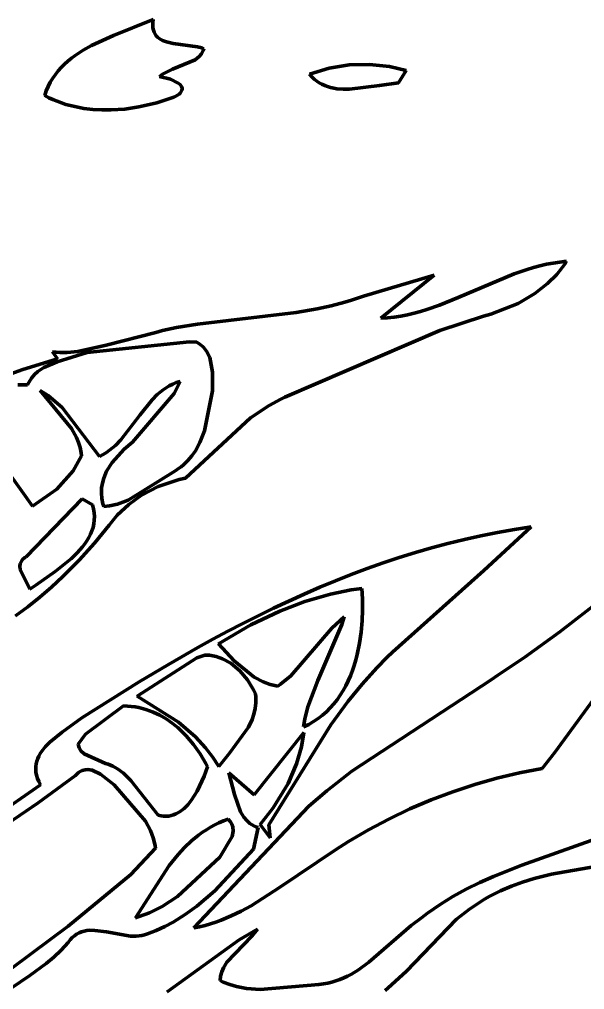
# Model space of a CAD drawing. Header units: millimetres. Extents: x 0 to 9.3, y 0 to 12.
# Drawn here: x 5.02 to 5.977, y 3.041 to 4.684 of the extents above; entities that cross this region are included whole.
import ezdxf

# ---------------------------------------------------------------- set-up
doc = ezdxf.new("R2010")
doc.units = ezdxf.units.MM
for name, color, linetype, lineweight in [('color#000000ff', 7, 'CONTINUOUS', 100), ('color#1f1f1fff', 7, 'CONTINUOUS', 100), ('color#212121ff', 7, 'CONTINUOUS', 100), ('color#ffffffff', 7, 'CONTINUOUS', 100)]:
    doc.layers.add(name, color=color, linetype=linetype, lineweight=lineweight)

msp = doc.modelspace()

# ---------------------------------------------------------------- linework, layer by layer
at = {"layer": 'color#000000ff'}
for p, q in [((5.9352, 3.6468), (6.0076, 3.7033)), ((5.8756, 3.6038), (5.9352, 3.6468)), ((5.8298, 3.573), (5.8756, 3.6038)), ((6.0517, 3.6142), (5.9258, 3.4417)), ((5.8187, 3.5655), (5.8298, 3.573)), ((5.5831, 3.4105), (5.8187, 3.5655)), ((5.9258, 3.4417), (5.9052, 3.4152)), ((5.5407, 3.3776), (5.5831, 3.4105)), ((5.8667, 3.4078), (5.8286, 3.3988)), ((5.9052, 3.4152), (5.8667, 3.4078)), ((5.7909, 3.3881), (5.7537, 3.3758)), ((5.8286, 3.3988), (5.7909, 3.3881)), ((5.51, 3.3515), (5.5407, 3.3776)), ((5.7537, 3.3758), (5.7171, 3.362)), ((5.7171, 3.362), (5.6811, 3.3466)), ((5.3155, 3.1454), (5.51, 3.3515)), ((5.6811, 3.3466), (5.6457, 3.3296)), ((5.6457, 3.3296), (5.6112, 3.3112)), ((5.6112, 3.3112), (5.5774, 3.2913)), ((5.5774, 3.2913), (5.5554, 3.2772)), ((5.5554, 3.2772), (5.4604, 3.2137)), ((5.4604, 3.2137), (5.4122, 3.1828)), ((5.3957, 3.1737), (5.3787, 3.1655)), ((5.4122, 3.1828), (5.3957, 3.1737)), ((5.3614, 3.1582), (5.3525, 3.155)), ((5.3787, 3.1655), (5.3614, 3.1582)), ((5.325, 3.1473), (5.3155, 3.1454)), ((5.3343, 3.1495), (5.325, 3.1473)), ((5.3435, 3.1521), (5.3343, 3.1495)), ((5.3525, 3.155), (5.3435, 3.1521))]:
    msp.add_line(p, q, dxfattribs=at)
at = {"layer": 'color#1f1f1fff'}
for p, q in [((5.5113, 4.5912), (5.5444, 4.6012)), ((5.5444, 4.6012), (5.5784, 4.6068)), ((5.5784, 4.6068), (5.6127, 4.6077)), ((5.6127, 4.6077), (5.6469, 4.604)), ((5.6469, 4.604), (5.675, 4.5973)), ((5.5151, 4.5869), (5.5113, 4.5912)), ((5.5191, 4.583), (5.5151, 4.5869)), ((5.675, 4.5973), (5.6616, 4.5764)), ((5.5234, 4.5796), (5.5191, 4.583)), ((5.5278, 4.5766), (5.5234, 4.5796)), ((5.5323, 4.5741), (5.5278, 4.5766)), ((5.5371, 4.5719), (5.5323, 4.5741)), ((5.5419, 4.5701), (5.5371, 4.5719)), ((5.5469, 4.5686), (5.5419, 4.5701)), ((5.5521, 4.5675), (5.5469, 4.5686)), ((5.6299, 4.5722), (5.5791, 4.5657)), ((5.6616, 4.5764), (5.6299, 4.5722)), ((5.5573, 4.5666), (5.5521, 4.5675)), ((5.568, 4.5657), (5.5573, 4.5666)), ((5.5791, 4.5657), (5.568, 4.5657))]:
    msp.add_line(p, q, dxfattribs=at)
at = {"layer": 'color#212121ff'}
for p, q in [((5.1794, 4.6568), (5.2462, 4.684)), ((5.2462, 4.684), (5.2457, 4.6787)), ((5.2457, 4.6787), (5.2457, 4.6739)), ((5.2457, 4.6739), (5.2461, 4.6696)), ((5.2461, 4.6696), (5.2469, 4.6657)), ((5.1421, 4.6396), (5.1794, 4.6568)), ((5.2469, 4.6657), (5.2481, 4.6622)), ((5.2481, 4.6622), (5.2497, 4.6591)), ((5.2497, 4.6591), (5.2517, 4.6564)), ((5.2517, 4.6564), (5.2539, 4.6539)), ((5.2539, 4.6539), (5.2565, 4.6518)), ((5.2565, 4.6518), (5.2593, 4.6499)), ((5.1279, 4.6316), (5.1421, 4.6396)), ((5.2593, 4.6499), (5.2623, 4.6483)), ((5.2623, 4.6483), (5.2691, 4.6457)), ((5.2691, 4.6457), (5.2805, 4.6432)), ((5.2805, 4.6432), (5.3216, 4.6376)), ((5.3216, 4.6376), (5.329, 4.6356)), ((5.329, 4.6356), (5.3324, 4.6343)), ((5.3324, 4.6343), (5.3313, 4.6312)), ((5.1021, 4.6132), (5.1082, 4.6181)), ((5.1082, 4.6181), (5.1146, 4.6228)), ((5.1146, 4.6228), (5.1279, 4.6316)), ((5.3246, 4.6211), (5.3178, 4.6155)), ((5.3283, 4.6257), (5.3246, 4.6211)), ((5.3313, 4.6312), (5.3283, 4.6257)), ((5.0857, 4.5967), (5.0908, 4.6025)), ((5.0908, 4.6025), (5.0963, 4.608)), ((5.0963, 4.608), (5.1021, 4.6132)), ((5.3178, 4.6155), (5.2791, 4.5997)), ((5.0764, 4.5842), (5.0808, 4.5906)), ((5.0808, 4.5906), (5.0857, 4.5967)), ((5.2621, 4.591), (5.2573, 4.587)), ((5.2573, 4.587), (5.276, 4.5827)), ((5.2791, 4.5997), (5.2621, 4.591)), ((5.0655, 4.5628), (5.0687, 4.5703)), ((5.0687, 4.5703), (5.0723, 4.5774)), ((5.0723, 4.5774), (5.0764, 4.5842)), ((5.276, 4.5827), (5.2889, 4.5761)), ((5.2889, 4.5761), (5.2921, 4.5735)), ((5.2921, 4.5735), (5.2942, 4.5706)), ((5.2942, 4.5706), (5.2953, 4.5675)), ((5.0628, 4.555), (5.0655, 4.5628)), ((5.0698, 4.5514), (5.0628, 4.555)), ((5.2817, 4.5523), (5.2524, 4.5427)), ((5.285, 4.5541), (5.2817, 4.5523)), ((5.2878, 4.5558), (5.285, 4.5541)), ((5.2902, 4.5575), (5.2878, 4.5558)), ((5.2921, 4.5593), (5.2902, 4.5575)), ((5.2935, 4.561), (5.2921, 4.5593)), ((5.2945, 4.5627), (5.2935, 4.561)), ((5.2952, 4.5643), (5.2945, 4.5627)), ((5.2954, 4.5659), (5.2952, 4.5643)), ((5.2953, 4.5675), (5.2954, 4.5659)), ((5.0768, 4.5481), (5.0698, 4.5514)), ((5.084, 4.5452), (5.0768, 4.5481)), ((5.0987, 4.5401), (5.084, 4.5452)), ((5.1137, 4.5362), (5.0987, 4.5401)), ((5.1289, 4.5333), (5.1137, 4.5362)), ((5.222, 4.5357), (5.1987, 4.5322)), ((5.2524, 4.5427), (5.222, 4.5357)), ((5.1442, 4.5315), (5.1289, 4.5333)), ((5.1598, 4.5306), (5.1442, 4.5315)), ((5.1753, 4.5306), (5.1598, 4.5306)), ((5.1987, 4.5322), (5.1753, 4.5306)), ((5.9237, 4.2713), (5.935, 4.273)), ((5.935, 4.273), (5.9464, 4.2742)), ((5.9464, 4.2742), (5.9434, 4.2696)), ((5.858, 4.253), (5.8796, 4.2604)), ((5.8796, 4.2604), (5.8904, 4.2637)), ((5.8904, 4.2637), (5.9014, 4.2666)), ((5.9014, 4.2666), (5.9125, 4.2692)), ((5.9125, 4.2692), (5.9237, 4.2713)), ((5.9434, 4.2696), (5.9299, 4.2521)), ((5.6028, 4.2154), (5.7221, 4.2505)), ((5.7221, 4.2505), (5.6319, 4.1781)), ((5.7631, 4.2127), (5.858, 4.253)), ((5.9299, 4.2521), (5.9144, 4.2365)), ((5.9144, 4.2365), (5.8929, 4.2196)), ((5.571, 4.2051), (5.5825, 4.2086)), ((5.5825, 4.2086), (5.594, 4.2125)), ((5.594, 4.2125), (5.6028, 4.2154)), ((5.7313, 4.2), (5.7631, 4.2127)), ((5.8929, 4.2196), (5.8645, 4.2029)), ((5.4888, 4.1876), (5.5243, 4.1937)), ((5.5243, 4.1937), (5.5477, 4.1989)), ((5.5477, 4.1989), (5.571, 4.2051)), ((5.6991, 4.1893), (5.7099, 4.1926)), ((5.7099, 4.1926), (5.7313, 4.2)), ((5.8645, 4.2029), (5.8184, 4.1847)), ((5.3215, 4.1679), (5.4888, 4.1876)), ((5.6319, 4.1781), (5.6434, 4.1787)), ((5.6434, 4.1787), (5.6548, 4.1799)), ((5.6548, 4.1799), (5.666, 4.1816)), ((5.666, 4.1816), (5.6771, 4.1838)), ((5.6771, 4.1838), (5.6882, 4.1863)), ((5.6882, 4.1863), (5.6991, 4.1893)), ((5.8059, 4.1812), (5.7318, 4.1571)), ((5.8184, 4.1847), (5.8059, 4.1812)), ((5.2625, 4.1568), (5.286, 4.1619)), ((5.286, 4.1619), (5.3215, 4.1679)), ((5.1669, 4.1324), (5.2508, 4.1539)), ((5.2508, 4.1539), (5.2625, 4.1568)), ((5.7318, 4.1571), (5.4694, 4.0439)), ((5.119, 4.1216), (5.1669, 4.1324)), ((5.3077, 4.1377), (5.1349, 4.1197)), ((5.3206, 4.1371), (5.3077, 4.1377)), ((5.3262, 4.1336), (5.3206, 4.1371)), ((5.3311, 4.1294), (5.3262, 4.1336)), ((5.3369, 4.1223), (5.3311, 4.1294)), ((5.0239, 4.0904), (5.0844, 4.1092)), ((5.0844, 4.1092), (5.0761, 4.121)), ((5.0761, 4.121), (5.0885, 4.12)), ((5.1349, 4.1197), (5.0837, 4.104)), ((5.0885, 4.12), (5.1008, 4.12)), ((5.1008, 4.12), (5.119, 4.1216)), ((5.3423, 4.1113), (5.3369, 4.1223)), ((5.3472, 4.0863), (5.3423, 4.1113)), ((5.0613, 4.0942), (5.0514, 4.0876)), ((5.0837, 4.104), (5.0613, 4.0942)), ((4.9348, 4.058), (5.0239, 4.0904)), ((5.0403, 4.0761), (5.0357, 4.0691)), ((5.0455, 4.0823), (5.0403, 4.0761)), ((5.0514, 4.0876), (5.0455, 4.0823)), ((5.347, 4.0547), (5.3472, 4.0863)), ((5.0337, 4.0652), (5.0174, 4.0653)), ((5.0357, 4.0691), (5.0337, 4.0652)), ((5.2632, 4.0565), (5.2684, 4.0601)), ((5.2684, 4.0601), (5.2738, 4.0633)), ((5.2738, 4.0633), (5.2796, 4.0662)), ((5.2796, 4.0662), (5.2856, 4.0687)), ((5.292, 4.0707), (5.2818, 4.0503)), ((5.2856, 4.0687), (5.292, 4.0707)), ((5.1079, 3.9913), (5.055, 4.0552)), ((5.055, 4.0552), (5.0684, 4.0467)), ((5.0684, 4.0467), (5.0924, 4.0268)), ((5.2818, 4.0503), (5.2112, 3.9678)), ((5.2445, 4.0394), (5.2534, 4.0484)), ((5.2534, 4.0484), (5.2582, 4.0526)), ((5.2582, 4.0526), (5.2632, 4.0565)), ((5.3333, 3.987), (5.347, 4.0547)), ((5.4694, 4.0439), (5.4626, 4.0406)), ((5.0924, 4.0268), (5.1557, 3.9439)), ((5.2241, 4.0138), (5.2445, 4.0394)), ((5.4427, 4.0298), (5.4115, 4.0091)), ((5.4626, 4.0406), (5.4427, 4.0298)), ((5.1917, 3.9718), (5.2241, 4.0138)), ((5.4115, 4.0091), (5.3012, 3.9072)), ((5.1168, 3.9756), (5.1079, 3.9913)), ((5.3255, 3.9672), (5.3333, 3.987)), ((5.1202, 3.9673), (5.1168, 3.9756)), ((5.1228, 3.9586), (5.1202, 3.9673)), ((5.1777, 3.9582), (5.1826, 3.9625)), ((5.1826, 3.9625), (5.1917, 3.9718)), ((5.2112, 3.9678), (5.1976, 3.9562)), ((5.318, 3.9534), (5.3255, 3.9672)), ((5.111, 3.9191), (5.1249, 3.9449)), ((5.1244, 3.9496), (5.1228, 3.9586)), ((5.1249, 3.9449), (5.1244, 3.9496)), ((5.1557, 3.9439), (5.1616, 3.947)), ((5.1616, 3.947), (5.1672, 3.9504)), ((5.1672, 3.9504), (5.1726, 3.9541)), ((5.1726, 3.9541), (5.1777, 3.9582)), ((5.1976, 3.9562), (5.1768, 3.9332)), ((5.3054, 3.9369), (5.3121, 3.9448)), ((5.3121, 3.9448), (5.318, 3.9534)), ((4.9815, 3.9435), (5.0423, 3.8595)), ((5.1768, 3.9332), (5.1677, 3.9186)), ((5.2936, 3.9263), (5.2978, 3.9296)), ((5.2978, 3.9296), (5.3054, 3.9369)), ((5.0834, 3.8882), (5.111, 3.9191)), ((5.1677, 3.9186), (5.1628, 3.9069)), ((5.2039, 3.8697), (5.2846, 3.9202)), ((5.2846, 3.9202), (5.2892, 3.9231)), ((5.2892, 3.9231), (5.2936, 3.9263)), ((5.1605, 3.8987), (5.1591, 3.8903)), ((5.1628, 3.9069), (5.1605, 3.8987)), ((5.2907, 3.9048), (5.2551, 3.8929)), ((5.3012, 3.9072), (5.2907, 3.9048)), ((5.0423, 3.8595), (5.0834, 3.8882)), ((5.1591, 3.8903), (5.1587, 3.8816)), ((5.1587, 3.8816), (5.1594, 3.8727)), ((5.2551, 3.8929), (5.2267, 3.878)), ((5.1264, 3.8718), (5.0312, 3.7738)), ((5.1439, 3.8619), (5.1264, 3.8718)), ((5.1456, 3.8551), (5.1439, 3.8619)), ((5.1594, 3.8727), (5.1613, 3.8634)), ((5.1613, 3.8634), (5.1627, 3.8587)), ((5.1724, 3.8599), (5.1863, 3.8631)), ((5.205, 3.8625), (5.1856, 3.844)), ((5.1863, 3.8631), (5.2039, 3.8697)), ((5.2267, 3.878), (5.205, 3.8625)), ((5.1467, 3.8485), (5.1456, 3.8551)), ((5.147, 3.8421), (5.1467, 3.8485)), ((5.1627, 3.8587), (5.1724, 3.8599)), ((5.1446, 3.8236), (5.1459, 3.8296)), ((5.1459, 3.8296), (5.1468, 3.8358)), ((5.1468, 3.8358), (5.147, 3.8421)), ((5.1856, 3.844), (5.172, 3.8273)), ((5.1403, 3.812), (5.1427, 3.8178)), ((5.1427, 3.8178), (5.1446, 3.8236)), ((5.172, 3.8273), (5.1472, 3.7971)), ((5.8015, 3.8095), (5.8297, 3.8151)), ((5.8866, 3.8243), (5.8064, 3.7504)), ((5.8297, 3.8151), (5.8581, 3.8201)), ((5.8581, 3.8201), (5.8866, 3.8243)), ((5.1472, 3.7971), (5.1211, 3.768)), ((5.1306, 3.7957), (5.1342, 3.801)), ((5.1342, 3.801), (5.1375, 3.8064)), ((5.1375, 3.8064), (5.1403, 3.812)), ((5.7179, 3.7891), (5.7456, 3.7965)), ((5.7456, 3.7965), (5.7735, 3.8033)), ((5.7735, 3.8033), (5.8015, 3.8095)), ((5.1079, 3.7709), (5.1177, 3.7804)), ((5.1177, 3.7804), (5.1266, 3.7905)), ((5.1266, 3.7905), (5.1306, 3.7957)), ((5.663, 3.7725), (5.6904, 3.7811)), ((5.6904, 3.7811), (5.7179, 3.7891)), ((5.0227, 3.7655), (5.0212, 3.7618)), ((5.0252, 3.769), (5.0227, 3.7655)), ((5.0289, 3.7723), (5.0252, 3.769)), ((5.0312, 3.7738), (5.0289, 3.7723)), ((5.0806, 3.7489), (5.1079, 3.7709)), ((5.1211, 3.768), (5.0935, 3.7402)), ((5.6088, 3.7538), (5.6358, 3.7634)), ((5.6358, 3.7634), (5.663, 3.7725)), ((5.0212, 3.7618), (5.0206, 3.7579)), ((5.0206, 3.7579), (5.0211, 3.752)), ((5.0211, 3.752), (5.0378, 3.7187)), ((5.0477, 3.7258), (5.0806, 3.7489)), ((5.582, 3.7437), (5.6088, 3.7538)), ((5.8064, 3.7504), (5.6517, 3.6123)), ((5.0935, 3.7402), (5.0744, 3.7224)), ((5.5287, 3.7221), (5.5553, 3.7332)), ((5.5553, 3.7332), (5.582, 3.7437)), ((5.0378, 3.7187), (5.0477, 3.7258)), ((5.0744, 3.7224), (5.0547, 3.7053)), ((5.5024, 3.7107), (5.5287, 3.7221)), ((5.582, 3.7177), (5.5466, 3.7105)), ((5.5998, 3.7203), (5.582, 3.7177)), ((5.6008, 3.7025), (5.5998, 3.7203)), ((5.0547, 3.7053), (5.0343, 3.6891)), ((5.4501, 3.6866), (5.4761, 3.6988)), ((5.5032, 3.698), (5.4608, 3.6819)), ((5.4761, 3.6988), (5.5024, 3.7107)), ((5.5466, 3.7105), (5.5032, 3.698)), ((5.601, 3.6841), (5.6008, 3.7025)), ((5.0343, 3.6891), (5.0133, 3.6737)), ((5.4608, 3.6819), (5.4118, 3.6586)), ((5.4242, 3.674), (5.4501, 3.6866)), ((5.6003, 3.6652), (5.601, 3.6841)), ((5.3985, 3.661), (5.4242, 3.674)), ((5.5492, 3.6531), (5.5697, 3.6723)), ((5.5697, 3.6723), (5.5659, 3.6591)), ((5.5986, 3.6462), (5.6003, 3.6652)), ((5.4118, 3.6586), (5.3573, 3.6264)), ((5.3729, 3.6477), (5.3985, 3.661)), ((5.4795, 3.5723), (5.5492, 3.6531)), ((5.5659, 3.6591), (5.5254, 3.5643)), ((5.3222, 3.6201), (5.3475, 3.6341)), ((5.3475, 3.6341), (5.3729, 3.6477)), ((5.5958, 3.6272), (5.5986, 3.6462)), ((5.2722, 3.5915), (5.3222, 3.6201)), ((5.3573, 3.6264), (5.3838, 3.5977)), ((5.5919, 3.6083), (5.5958, 3.6272)), ((5.3206, 3.6025), (5.2191, 3.5375)), ((5.3338, 3.6073), (5.3206, 3.6025)), ((5.3416, 3.607), (5.3338, 3.6073)), ((5.3531, 3.6049), (5.3416, 3.607)), ((5.3641, 3.601), (5.3531, 3.6049)), ((5.3779, 3.5935), (5.3641, 3.601)), ((5.5868, 3.5899), (5.5895, 3.5991)), ((5.5895, 3.5991), (5.5919, 3.6083)), ((5.6427, 3.6036), (5.6253, 3.5858)), ((5.6517, 3.6123), (5.6427, 3.6036)), ((5.2228, 3.562), (5.2722, 3.5915)), ((5.3934, 3.5808), (5.3779, 3.5935)), ((5.3838, 3.5977), (5.4173, 3.5699)), ((5.5838, 3.581), (5.5868, 3.5899)), ((5.6253, 3.5858), (5.6004, 3.558)), ((5.4064, 3.5655), (5.3934, 3.5808)), ((5.4173, 3.5699), (5.4325, 3.5618)), ((5.4623, 3.5579), (5.4795, 3.5723)), ((5.5766, 3.5636), (5.5804, 3.5722)), ((5.5804, 3.5722), (5.5838, 3.581)), ((5.174, 3.5317), (5.2228, 3.562)), ((5.4165, 3.5485), (5.4064, 3.5655)), ((5.4325, 3.5618), (5.4447, 3.5573)), ((5.4447, 3.5573), (5.4577, 3.5546)), ((5.4577, 3.5546), (5.4623, 3.5579)), ((5.5254, 3.5643), (5.5085, 3.5194)), ((5.5681, 3.5471), (5.5725, 3.5552)), ((5.5725, 3.5552), (5.5766, 3.5636)), ((5.6004, 3.558), (5.5768, 3.529)), ((5.2191, 3.5375), (5.2893, 3.4934)), ((5.4195, 3.5415), (5.4165, 3.5485)), ((5.4201, 3.5364), (5.4195, 3.5415)), ((5.4203, 3.5314), (5.4201, 3.5364)), ((5.558, 3.5317), (5.5633, 3.5393)), ((5.5633, 3.5393), (5.5681, 3.5471)), ((5.1259, 3.5008), (5.174, 3.5317)), ((5.1963, 3.5211), (5.132, 3.4733)), ((5.2029, 3.5209), (5.1963, 3.5211)), ((5.2094, 3.5204), (5.2029, 3.5209)), ((5.2158, 3.5195), (5.2094, 3.5204)), ((5.2221, 3.5184), (5.2158, 3.5195)), ((5.2343, 3.5151), (5.2221, 3.5184)), ((5.417, 3.5075), (5.4192, 3.5168)), ((5.4192, 3.5168), (5.4202, 3.5264)), ((5.4202, 3.5264), (5.4203, 3.5314)), ((5.5085, 3.5194), (5.5034, 3.4995)), ((5.5399, 3.5113), (5.5464, 3.5177)), ((5.5464, 3.5177), (5.5524, 3.5246)), ((5.5768, 3.529), (5.5473, 3.489)), ((5.5524, 3.5246), (5.558, 3.5317)), ((5.0923, 3.4765), (5.1259, 3.5008)), ((5.2462, 3.5108), (5.2343, 3.5151)), ((5.2576, 3.5055), (5.2462, 3.5108)), ((5.2685, 3.4991), (5.2576, 3.5055)), ((5.4139, 3.4984), (5.417, 3.5075)), ((5.5258, 3.4997), (5.5331, 3.5053)), ((5.5331, 3.5053), (5.5399, 3.5113)), ((5.2789, 3.492), (5.2685, 3.4991)), ((5.2887, 3.484), (5.2789, 3.492)), ((5.3025, 3.4707), (5.2887, 3.484)), ((5.2893, 3.4934), (5.3181, 3.4687)), ((5.3757, 3.441), (5.4077, 3.4853)), ((5.4077, 3.4853), (5.4139, 3.4984)), ((5.5473, 3.489), (5.4423, 3.3195)), ((5.5034, 3.4995), (5.5011, 3.4858)), ((5.5011, 3.4858), (5.5098, 3.4899)), ((5.5098, 3.4899), (5.518, 3.4946)), ((5.518, 3.4946), (5.5258, 3.4997)), ((5.0714, 3.4596), (5.0923, 3.4765)), ((5.132, 3.4733), (5.1195, 3.4565)), ((5.3149, 3.456), (5.3025, 3.4707)), ((5.3181, 3.4687), (5.3353, 3.4502)), ((5.5017, 3.476), (5.4174, 3.3706)), ((5.4977, 3.4521), (5.5017, 3.476)), ((5.0579, 3.4445), (5.0641, 3.4522)), ((5.0641, 3.4522), (5.0714, 3.4596)), ((5.1195, 3.4565), (5.1198, 3.4542)), ((5.1198, 3.4542), (5.1209, 3.4502)), ((5.3259, 3.4403), (5.3149, 3.456)), ((5.4893, 3.4232), (5.4977, 3.4521)), ((5.051, 3.432), (5.0529, 3.4363)), ((5.0529, 3.4363), (5.0552, 3.4404)), ((5.0552, 3.4404), (5.0579, 3.4445)), ((5.1209, 3.4502), (5.1237, 3.4451)), ((5.1237, 3.4451), (5.1294, 3.4399)), ((5.1294, 3.4399), (5.1657, 3.4239)), ((5.3354, 3.4237), (5.3259, 3.4403)), ((5.3353, 3.4502), (5.347, 3.4349)), ((5.347, 3.4349), (5.3574, 3.4184)), ((5.3574, 3.4184), (5.3757, 3.441)), ((5.0476, 3.4137), (5.0477, 3.4185)), ((5.0477, 3.4185), (5.0484, 3.4232)), ((5.0484, 3.4232), (5.0494, 3.4277)), ((5.0494, 3.4277), (5.051, 3.432)), ((5.1657, 3.4239), (5.1701, 3.4225)), ((5.1701, 3.4225), (5.1784, 3.4191)), ((5.1784, 3.4191), (5.186, 3.4148)), ((5.3328, 3.4022), (5.3382, 3.418)), ((5.3382, 3.418), (5.3354, 3.4237)), ((5.475, 3.3899), (5.4893, 3.4232)), ((5.048, 3.4088), (5.0476, 3.4137)), ((5.049, 3.4038), (5.048, 3.4088)), ((5.0506, 3.3985), (5.049, 3.4038)), ((5.1149, 3.4032), (5.052, 3.3572)), ((5.1171, 3.4056), (5.1149, 3.4032)), ((5.1194, 3.4076), (5.1171, 3.4056)), ((5.1217, 3.4093), (5.1194, 3.4076)), ((5.1264, 3.4117), (5.1217, 3.4093)), ((5.1311, 3.4131), (5.1264, 3.4117)), ((5.1359, 3.4134), (5.1311, 3.4131)), ((5.1431, 3.4122), (5.1359, 3.4134)), ((5.1572, 3.4056), (5.1431, 3.4122)), ((5.1806, 3.3874), (5.1572, 3.4056)), ((5.186, 3.4148), (5.1964, 3.4071)), ((5.1964, 3.4071), (5.2087, 3.3949)), ((5.3212, 3.3768), (5.3328, 3.4022)), ((5.4174, 3.3706), (5.3745, 3.4076)), ((5.3745, 3.4076), (5.384, 3.3709)), ((4.6717, 3.1205), (5.0556, 3.3876)), ((5.0527, 3.3932), (5.0506, 3.3985)), ((5.0556, 3.3876), (5.0527, 3.3932)), ((5.2336, 3.3262), (5.1806, 3.3874)), ((5.2087, 3.3949), (5.2552, 3.3361)), ((5.4498, 3.3486), (5.475, 3.3899)), ((5.311, 3.3609), (5.3212, 3.3768)), ((5.384, 3.3709), (5.3943, 3.342)), ((5.052, 3.3572), (4.4926, 2.9786)), ((5.2988, 3.3475), (5.3051, 3.3538)), ((5.3051, 3.3538), (5.311, 3.3609)), ((5.2552, 3.3361), (5.2598, 3.335)), ((5.2769, 3.3355), (5.2809, 3.3367)), ((5.2809, 3.3367), (5.2847, 3.3382)), ((5.2847, 3.3382), (5.2884, 3.34)), ((5.2884, 3.34), (5.292, 3.3422)), ((5.292, 3.3422), (5.2988, 3.3475)), ((5.3943, 3.342), (5.4001, 3.3327)), ((5.4274, 3.3202), (5.4498, 3.3486)), ((5.242, 3.3104), (5.2336, 3.3262)), ((5.2598, 3.335), (5.2642, 3.3345)), ((5.2642, 3.3345), (5.2686, 3.3344)), ((5.2686, 3.3344), (5.2728, 3.3347)), ((5.2728, 3.3347), (5.2769, 3.3355)), ((5.3506, 3.3195), (5.3435, 3.3157)), ((5.3579, 3.323), (5.3506, 3.3195)), ((5.3655, 3.3263), (5.3579, 3.323)), ((5.3734, 3.3291), (5.3655, 3.3263)), ((5.3772, 3.325), (5.3734, 3.3291)), ((5.3798, 3.3207), (5.3772, 3.325)), ((5.3814, 3.3162), (5.3798, 3.3207)), ((5.4001, 3.3327), (5.4049, 3.3271)), ((5.4049, 3.3271), (5.4104, 3.3223)), ((5.4104, 3.3223), (5.4169, 3.3182)), ((5.4448, 3.2976), (5.4274, 3.3202)), ((5.4423, 3.3195), (5.4448, 3.2976)), ((5.2467, 3.298), (5.242, 3.3104)), ((5.3299, 3.3071), (5.3235, 3.3024)), ((5.3366, 3.3115), (5.3299, 3.3071)), ((5.3435, 3.3157), (5.3366, 3.3115)), ((5.3805, 3.2998), (5.3822, 3.3093)), ((5.3822, 3.3093), (5.3814, 3.3162)), ((5.4243, 3.315), (5.4164, 3.2787)), ((5.4169, 3.3182), (5.4204, 3.3165)), ((5.4204, 3.3165), (5.4243, 3.315)), ((5.8705, 3.2513), (6.0399, 3.3115)), ((5.2497, 3.2849), (5.2467, 3.298)), ((5.3112, 3.2924), (5.2996, 3.2814)), ((5.3235, 3.3024), (5.3112, 3.2924)), ((5.3596, 3.265), (5.3805, 3.2998)), ((5.2085, 3.2358), (5.2503, 3.2803)), ((5.2503, 3.2803), (5.2497, 3.2849)), ((5.2996, 3.2814), (5.2888, 3.2697)), ((5.4164, 3.2787), (5.3507, 3.2081)), ((5.2888, 3.2697), (5.2735, 3.2509)), ((5.2875, 3.1984), (5.3596, 3.265)), ((6.0616, 3.261), (5.921, 3.2364)), ((5.2735, 3.2509), (5.2168, 3.1624)), ((5.8228, 3.2324), (5.8705, 3.2513)), ((5.1026, 3.1484), (5.2085, 3.2358)), ((5.7765, 3.2107), (5.7994, 3.222)), ((5.7994, 3.222), (5.8228, 3.2324)), ((5.8721, 3.2227), (5.8531, 3.2157)), ((5.8915, 3.2287), (5.8721, 3.2227)), ((5.921, 3.2364), (5.8915, 3.2287)), ((5.3507, 3.2081), (5.3202, 3.1818)), ((5.7541, 3.1983), (5.7765, 3.2107)), ((5.8345, 3.2078), (5.8254, 3.2034)), ((5.8531, 3.2157), (5.8345, 3.2078)), ((5.2618, 3.1817), (5.2875, 3.1984)), ((5.7323, 3.1848), (5.7431, 3.1917)), ((5.7431, 3.1917), (5.7541, 3.1983)), ((5.7989, 3.1884), (5.7903, 3.1828)), ((5.8076, 3.1938), (5.7989, 3.1884)), ((5.8164, 3.1987), (5.8076, 3.1938)), ((5.8254, 3.2034), (5.8164, 3.1987)), ((5.24, 3.1708), (5.2618, 3.1817)), ((5.3202, 3.1818), (5.3009, 3.1677)), ((5.7111, 3.17), (5.7216, 3.1776)), ((5.7216, 3.1776), (5.7323, 3.1848)), ((5.7819, 3.1768), (5.7603, 3.16)), ((5.7903, 3.1828), (5.7819, 3.1768)), ((5.2168, 3.1624), (5.2227, 3.1643)), ((5.2227, 3.1643), (5.24, 3.1708)), ((5.3009, 3.1677), (5.2805, 3.155)), ((5.7603, 3.16), (5.6748, 3.0713)), ((5.6835, 3.1494), (5.7008, 3.1621)), ((5.7008, 3.1621), (5.7111, 3.17)), ((4.6802, 2.8343), (5.1026, 3.1484)), ((5.1295, 3.1398), (5.1252, 3.1386)), ((5.1339, 3.1406), (5.1295, 3.1398)), ((5.1385, 3.1411), (5.1339, 3.1406)), ((5.1478, 3.141), (5.1385, 3.1411)), ((5.1674, 3.1383), (5.1478, 3.141)), ((5.2518, 3.141), (5.2366, 3.1353)), ((5.2664, 3.1476), (5.2518, 3.141)), ((5.2805, 3.155), (5.2664, 3.1476)), ((5.3918, 3.1252), (5.4229, 3.1431)), ((5.4229, 3.1431), (5.4138, 3.1312)), ((5.6118, 3.0869), (5.6835, 3.1494)), ((5.1057, 3.1249), (5.1023, 3.1203)), ((5.1093, 3.1287), (5.1057, 3.1249)), ((5.113, 3.132), (5.1093, 3.1287)), ((5.1169, 3.1347), (5.113, 3.132)), ((5.121, 3.1369), (5.1169, 3.1347)), ((5.1252, 3.1386), (5.121, 3.1369)), ((5.2078, 3.1314), (5.1674, 3.1383)), ((5.2176, 3.1313), (5.2078, 3.1314)), ((5.2225, 3.1317), (5.2176, 3.1313)), ((5.2273, 3.1325), (5.2225, 3.1317)), ((5.232, 3.1337), (5.2273, 3.1325)), ((5.2366, 3.1353), (5.232, 3.1337)), ((5.27, 3.0367), (5.3918, 3.1252)), ((5.4138, 3.1312), (5.3712, 3.0871)), ((5.0906, 3.1076), (5.0782, 3.0959)), ((5.1023, 3.1203), (5.0906, 3.1076)), ((5.0782, 3.0959), (5.0652, 3.0848)), ((5.0652, 3.0848), (5.0378, 3.0645)), ((5.3655, 3.0777), (5.3627, 3.0709)), ((5.3712, 3.0871), (5.3655, 3.0777)), ((5.5821, 3.0668), (5.5943, 3.0742)), ((5.5943, 3.0742), (5.6118, 3.0869)), ((5.0378, 3.0645), (4.9384, 2.9977)), ((5.3607, 3.0637), (5.3598, 3.0559)), ((5.3627, 3.0709), (5.3607, 3.0637)), ((5.556, 3.0553), (5.5628, 3.0577)), ((5.5628, 3.0577), (5.5694, 3.0605)), ((5.5694, 3.0605), (5.5758, 3.0635)), ((5.5758, 3.0635), (5.5821, 3.0668)), ((5.6748, 3.0713), (5.6445, 3.0436)), ((5.3598, 3.0559), (5.3652, 3.0534)), ((5.3652, 3.0534), (5.3761, 3.0492)), ((5.3761, 3.0492), (5.3873, 3.046)), ((5.3873, 3.046), (5.4043, 3.0427)), ((5.4043, 3.0427), (5.4276, 3.0409)), ((5.4276, 3.0409), (5.5271, 3.0495)), ((5.5271, 3.0495), (5.5346, 3.0504)), ((5.5346, 3.0504), (5.542, 3.0516)), ((5.542, 3.0516), (5.5491, 3.0533)), ((5.5491, 3.0533), (5.556, 3.0553)), ((5.6445, 3.0436), (5.6391, 3.0394))]:
    msp.add_line(p, q, dxfattribs=at)
at = {"layer": 'color#ffffffff'}
for p, q in [((5.2462, 4.684), (5.1794, 4.6568)), ((5.2457, 4.6787), (5.2462, 4.684)), ((5.2457, 4.6739), (5.2457, 4.6787)), ((5.2461, 4.6696), (5.2457, 4.6739)), ((5.2469, 4.6657), (5.2461, 4.6696)), ((5.1794, 4.6568), (5.1421, 4.6396)), ((5.2481, 4.6622), (5.2469, 4.6657)), ((5.2497, 4.6591), (5.2481, 4.6622)), ((5.2517, 4.6564), (5.2497, 4.6591)), ((5.2539, 4.6539), (5.2517, 4.6564)), ((5.2565, 4.6518), (5.2539, 4.6539)), ((5.2593, 4.6499), (5.2565, 4.6518)), ((5.1421, 4.6396), (5.1279, 4.6316)), ((5.2623, 4.6483), (5.2593, 4.6499)), ((5.2691, 4.6457), (5.2623, 4.6483)), ((5.2805, 4.6432), (5.2691, 4.6457)), ((5.3216, 4.6376), (5.2805, 4.6432)), ((5.329, 4.6356), (5.3216, 4.6376)), ((5.3324, 4.6343), (5.329, 4.6356)), ((5.3313, 4.6312), (5.3324, 4.6343)), ((5.1082, 4.6181), (5.1021, 4.6132)), ((5.1146, 4.6228), (5.1082, 4.6181)), ((5.1279, 4.6316), (5.1146, 4.6228)), ((5.3178, 4.6155), (5.3246, 4.6211)), ((5.3246, 4.6211), (5.3283, 4.6257)), ((5.3283, 4.6257), (5.3313, 4.6312)), ((5.0908, 4.6025), (5.0857, 4.5967)), ((5.0963, 4.608), (5.0908, 4.6025)), ((5.1021, 4.6132), (5.0963, 4.608)), ((5.2791, 4.5997), (5.3178, 4.6155)), ((5.5444, 4.6012), (5.5113, 4.5912)), ((5.5784, 4.6068), (5.5444, 4.6012)), ((5.6127, 4.6077), (5.5784, 4.6068)), ((5.6469, 4.604), (5.6127, 4.6077)), ((5.675, 4.5973), (5.6469, 4.604)), ((5.0808, 4.5906), (5.0764, 4.5842)), ((5.0857, 4.5967), (5.0808, 4.5906)), ((5.2573, 4.587), (5.2621, 4.591)), ((5.276, 4.5827), (5.2573, 4.587)), ((5.2621, 4.591), (5.2791, 4.5997)), ((5.5113, 4.5912), (5.5151, 4.5869)), ((5.5151, 4.5869), (5.5191, 4.583)), ((5.6616, 4.5764), (5.675, 4.5973)), ((5.0687, 4.5703), (5.0655, 4.5628)), ((5.0723, 4.5774), (5.0687, 4.5703)), ((5.0764, 4.5842), (5.0723, 4.5774)), ((5.2889, 4.5761), (5.276, 4.5827)), ((5.2921, 4.5735), (5.2889, 4.5761)), ((5.2942, 4.5706), (5.2921, 4.5735)), ((5.2953, 4.5675), (5.2942, 4.5706)), ((5.5191, 4.583), (5.5234, 4.5796)), ((5.5234, 4.5796), (5.5278, 4.5766)), ((5.5278, 4.5766), (5.5323, 4.5741)), ((5.5323, 4.5741), (5.5371, 4.5719)), ((5.5371, 4.5719), (5.5419, 4.5701)), ((5.5419, 4.5701), (5.5469, 4.5686)), ((5.5469, 4.5686), (5.5521, 4.5675)), ((5.5791, 4.5657), (5.6299, 4.5722)), ((5.6299, 4.5722), (5.6616, 4.5764)), ((5.0655, 4.5628), (5.0628, 4.555)), ((5.0628, 4.555), (5.0698, 4.5514)), ((5.2524, 4.5427), (5.2817, 4.5523)), ((5.2817, 4.5523), (5.285, 4.5541)), ((5.285, 4.5541), (5.2878, 4.5558)), ((5.2878, 4.5558), (5.2902, 4.5575)), ((5.2902, 4.5575), (5.2921, 4.5593)), ((5.2921, 4.5593), (5.2935, 4.561)), ((5.2935, 4.561), (5.2945, 4.5627)), ((5.2945, 4.5627), (5.2952, 4.5643)), ((5.2952, 4.5643), (5.2954, 4.5659)), ((5.2954, 4.5659), (5.2953, 4.5675)), ((5.5521, 4.5675), (5.5573, 4.5666)), ((5.5573, 4.5666), (5.568, 4.5657)), ((5.568, 4.5657), (5.5791, 4.5657)), ((5.0698, 4.5514), (5.0768, 4.5481)), ((5.0768, 4.5481), (5.084, 4.5452)), ((5.084, 4.5452), (5.0987, 4.5401)), ((5.0987, 4.5401), (5.1137, 4.5362)), ((5.1137, 4.5362), (5.1289, 4.5333)), ((5.1987, 4.5322), (5.222, 4.5357)), ((5.222, 4.5357), (5.2524, 4.5427)), ((5.1289, 4.5333), (5.1442, 4.5315)), ((5.1442, 4.5315), (5.1598, 4.5306)), ((5.1598, 4.5306), (5.1753, 4.5306)), ((5.1753, 4.5306), (5.1987, 4.5322)), ((5.935, 4.273), (5.9237, 4.2713)), ((5.9464, 4.2742), (5.935, 4.273)), ((5.9434, 4.2696), (5.9464, 4.2742)), ((5.8796, 4.2604), (5.858, 4.253)), ((5.8904, 4.2637), (5.8796, 4.2604)), ((5.9014, 4.2666), (5.8904, 4.2637)), ((5.9125, 4.2692), (5.9014, 4.2666)), ((5.9237, 4.2713), (5.9125, 4.2692)), ((5.9299, 4.2521), (5.9434, 4.2696)), ((5.7221, 4.2505), (5.6028, 4.2154)), ((5.6319, 4.1781), (5.7221, 4.2505)), ((5.858, 4.253), (5.7631, 4.2127)), ((5.9144, 4.2365), (5.9299, 4.2521)), ((5.8929, 4.2196), (5.9144, 4.2365)), ((5.5825, 4.2086), (5.571, 4.2051)), ((5.594, 4.2125), (5.5825, 4.2086)), ((5.6028, 4.2154), (5.594, 4.2125)), ((5.7631, 4.2127), (5.7313, 4.2)), ((5.8645, 4.2029), (5.8929, 4.2196)), ((5.5243, 4.1937), (5.4888, 4.1876)), ((5.5477, 4.1989), (5.5243, 4.1937)), ((5.571, 4.2051), (5.5477, 4.1989)), ((5.7099, 4.1926), (5.6991, 4.1893)), ((5.7313, 4.2), (5.7099, 4.1926)), ((5.8184, 4.1847), (5.8645, 4.2029)), ((5.4888, 4.1876), (5.3215, 4.1679)), ((5.6434, 4.1787), (5.6319, 4.1781)), ((5.6548, 4.1799), (5.6434, 4.1787)), ((5.666, 4.1816), (5.6548, 4.1799)), ((5.6771, 4.1838), (5.666, 4.1816)), ((5.6882, 4.1863), (5.6771, 4.1838)), ((5.6991, 4.1893), (5.6882, 4.1863)), ((5.7318, 4.1571), (5.8059, 4.1812)), ((5.8059, 4.1812), (5.8184, 4.1847)), ((5.286, 4.1619), (5.2625, 4.1568)), ((5.3215, 4.1679), (5.286, 4.1619)), ((5.2508, 4.1539), (5.1669, 4.1324)), ((5.2625, 4.1568), (5.2508, 4.1539)), ((5.4694, 4.0439), (5.7318, 4.1571)), ((5.1669, 4.1324), (5.119, 4.1216)), ((5.1349, 4.1197), (5.3077, 4.1377)), ((5.3077, 4.1377), (5.3206, 4.1371)), ((5.3206, 4.1371), (5.3262, 4.1336)), ((5.3262, 4.1336), (5.3311, 4.1294)), ((5.3311, 4.1294), (5.3369, 4.1223)), ((5.0844, 4.1092), (5.0239, 4.0904)), ((5.0885, 4.12), (5.0761, 4.121)), ((5.0761, 4.121), (5.0844, 4.1092)), ((5.0837, 4.104), (5.1349, 4.1197)), ((5.1008, 4.12), (5.0885, 4.12)), ((5.119, 4.1216), (5.1008, 4.12)), ((5.3369, 4.1223), (5.3423, 4.1113)), ((5.3423, 4.1113), (5.3472, 4.0863)), ((5.0514, 4.0876), (5.0613, 4.0942)), ((5.0613, 4.0942), (5.0837, 4.104)), ((5.0239, 4.0904), (4.9348, 4.058)), ((5.0357, 4.0691), (5.0403, 4.0761)), ((5.0403, 4.0761), (5.0455, 4.0823)), ((5.0455, 4.0823), (5.0514, 4.0876)), ((5.3472, 4.0863), (5.347, 4.0547)), ((5.0174, 4.0653), (5.0337, 4.0652)), ((5.0337, 4.0652), (5.0357, 4.0691)), ((5.2684, 4.0601), (5.2632, 4.0565)), ((5.2738, 4.0633), (5.2684, 4.0601)), ((5.2796, 4.0662), (5.2738, 4.0633)), ((5.2856, 4.0687), (5.2796, 4.0662)), ((5.2818, 4.0503), (5.292, 4.0707)), ((5.292, 4.0707), (5.2856, 4.0687)), ((5.0684, 4.0467), (5.055, 4.0552)), ((5.055, 4.0552), (5.1079, 3.9913)), ((5.0924, 4.0268), (5.0684, 4.0467)), ((5.2112, 3.9678), (5.2818, 4.0503)), ((5.2534, 4.0484), (5.2445, 4.0394)), ((5.2582, 4.0526), (5.2534, 4.0484)), ((5.2632, 4.0565), (5.2582, 4.0526)), ((5.347, 4.0547), (5.3333, 3.987)), ((5.4626, 4.0406), (5.4694, 4.0439)), ((5.1557, 3.9439), (5.0924, 4.0268)), ((5.2445, 4.0394), (5.2241, 4.0138)), ((5.4115, 4.0091), (5.4427, 4.0298)), ((5.4427, 4.0298), (5.4626, 4.0406)), ((5.2241, 4.0138), (5.1917, 3.9718)), ((5.3012, 3.9072), (5.4115, 4.0091)), ((5.1079, 3.9913), (5.1168, 3.9756)), ((5.3333, 3.987), (5.3255, 3.9672)), ((5.1168, 3.9756), (5.1202, 3.9673)), ((5.1202, 3.9673), (5.1228, 3.9586)), ((5.1826, 3.9625), (5.1777, 3.9582)), ((5.1917, 3.9718), (5.1826, 3.9625)), ((5.1976, 3.9562), (5.2112, 3.9678)), ((5.3255, 3.9672), (5.318, 3.9534)), ((5.1249, 3.9449), (5.111, 3.9191)), ((5.1228, 3.9586), (5.1244, 3.9496)), ((5.1244, 3.9496), (5.1249, 3.9449)), ((5.1616, 3.947), (5.1557, 3.9439)), ((5.1672, 3.9504), (5.1616, 3.947)), ((5.1726, 3.9541), (5.1672, 3.9504)), ((5.1777, 3.9582), (5.1726, 3.9541)), ((5.1768, 3.9332), (5.1976, 3.9562)), ((5.3121, 3.9448), (5.3054, 3.9369)), ((5.318, 3.9534), (5.3121, 3.9448)), ((5.0423, 3.8595), (4.9815, 3.9435)), ((5.1677, 3.9186), (5.1768, 3.9332)), ((5.2978, 3.9296), (5.2936, 3.9263)), ((5.3054, 3.9369), (5.2978, 3.9296)), ((5.111, 3.9191), (5.0834, 3.8882)), ((5.1628, 3.9069), (5.1677, 3.9186)), ((5.2846, 3.9202), (5.2039, 3.8697)), ((5.2892, 3.9231), (5.2846, 3.9202)), ((5.2936, 3.9263), (5.2892, 3.9231)), ((5.1591, 3.8903), (5.1605, 3.8987)), ((5.1605, 3.8987), (5.1628, 3.9069)), ((5.2551, 3.8929), (5.2907, 3.9048)), ((5.2907, 3.9048), (5.3012, 3.9072)), ((5.0834, 3.8882), (5.0423, 3.8595)), ((5.1587, 3.8816), (5.1591, 3.8903)), ((5.1594, 3.8727), (5.1587, 3.8816)), ((5.2267, 3.878), (5.2551, 3.8929)), ((5.0312, 3.7738), (5.1264, 3.8718)), ((5.1264, 3.8718), (5.1439, 3.8619)), ((5.1439, 3.8619), (5.1456, 3.8551)), ((5.1613, 3.8634), (5.1594, 3.8727)), ((5.1627, 3.8587), (5.1613, 3.8634)), ((5.1863, 3.8631), (5.1724, 3.8599)), ((5.1856, 3.844), (5.205, 3.8625)), ((5.2039, 3.8697), (5.1863, 3.8631)), ((5.205, 3.8625), (5.2267, 3.878)), ((5.1456, 3.8551), (5.1467, 3.8485)), ((5.1467, 3.8485), (5.147, 3.8421)), ((5.1724, 3.8599), (5.1627, 3.8587)), ((5.1459, 3.8296), (5.1446, 3.8236)), ((5.1468, 3.8358), (5.1459, 3.8296)), ((5.147, 3.8421), (5.1468, 3.8358)), ((5.172, 3.8273), (5.1856, 3.844)), ((5.1427, 3.8178), (5.1403, 3.812)), ((5.1446, 3.8236), (5.1427, 3.8178)), ((5.1472, 3.7971), (5.172, 3.8273)), ((5.8297, 3.8151), (5.8015, 3.8095)), ((5.8064, 3.7504), (5.8866, 3.8243)), ((5.8581, 3.8201), (5.8297, 3.8151)), ((5.8866, 3.8243), (5.8581, 3.8201)), ((5.1211, 3.768), (5.1472, 3.7971)), ((5.1342, 3.801), (5.1306, 3.7957)), ((5.1375, 3.8064), (5.1342, 3.801)), ((5.1403, 3.812), (5.1375, 3.8064)), ((5.7456, 3.7965), (5.7179, 3.7891)), ((5.7735, 3.8033), (5.7456, 3.7965)), ((5.8015, 3.8095), (5.7735, 3.8033)), ((5.1177, 3.7804), (5.1079, 3.7709)), ((5.1266, 3.7905), (5.1177, 3.7804)), ((5.1306, 3.7957), (5.1266, 3.7905)), ((5.6904, 3.7811), (5.663, 3.7725)), ((5.7179, 3.7891), (5.6904, 3.7811)), ((5.0212, 3.7618), (5.0227, 3.7655)), ((5.0227, 3.7655), (5.0252, 3.769)), ((5.0252, 3.769), (5.0289, 3.7723)), ((5.0289, 3.7723), (5.0312, 3.7738)), ((5.1079, 3.7709), (5.0806, 3.7489)), ((5.0935, 3.7402), (5.1211, 3.768)), ((5.6358, 3.7634), (5.6088, 3.7538)), ((5.663, 3.7725), (5.6358, 3.7634)), ((5.0206, 3.7579), (5.0212, 3.7618)), ((5.0211, 3.752), (5.0206, 3.7579)), ((5.0378, 3.7187), (5.0211, 3.752)), ((5.0806, 3.7489), (5.0477, 3.7258)), ((5.6088, 3.7538), (5.582, 3.7437)), ((5.6517, 3.6123), (5.8064, 3.7504)), ((5.0744, 3.7224), (5.0935, 3.7402)), ((5.5553, 3.7332), (5.5287, 3.7221)), ((5.582, 3.7437), (5.5553, 3.7332)), ((5.0477, 3.7258), (5.0378, 3.7187)), ((5.0547, 3.7053), (5.0744, 3.7224)), ((5.5287, 3.7221), (5.5024, 3.7107)), ((5.5466, 3.7105), (5.582, 3.7177)), ((5.582, 3.7177), (5.5998, 3.7203)), ((5.5998, 3.7203), (5.6008, 3.7025)), ((5.0343, 3.6891), (5.0547, 3.7053)), ((5.4761, 3.6988), (5.4501, 3.6866)), ((5.4608, 3.6819), (5.5032, 3.698)), ((5.5024, 3.7107), (5.4761, 3.6988)), ((5.5032, 3.698), (5.5466, 3.7105)), ((5.6008, 3.7025), (5.601, 3.6841)), ((6.0076, 3.7033), (5.9352, 3.6468)), ((5.0133, 3.6737), (5.0343, 3.6891)), ((5.4118, 3.6586), (5.4608, 3.6819)), ((5.4501, 3.6866), (5.4242, 3.674)), ((5.601, 3.6841), (5.6003, 3.6652)), ((5.4242, 3.674), (5.3985, 3.661)), ((5.5697, 3.6723), (5.5492, 3.6531)), ((5.5659, 3.6591), (5.5697, 3.6723)), ((5.6003, 3.6652), (5.5986, 3.6462)), ((5.3573, 3.6264), (5.4118, 3.6586)), ((5.3985, 3.661), (5.3729, 3.6477)), ((5.5492, 3.6531), (5.4795, 3.5723)), ((5.5254, 3.5643), (5.5659, 3.6591)), ((5.3475, 3.6341), (5.3222, 3.6201)), ((5.3729, 3.6477), (5.3475, 3.6341)), ((5.5986, 3.6462), (5.5958, 3.6272)), ((5.9352, 3.6468), (5.8756, 3.6038)), ((5.3222, 3.6201), (5.2722, 3.5915)), ((5.3838, 3.5977), (5.3573, 3.6264)), ((5.5958, 3.6272), (5.5919, 3.6083)), ((5.2191, 3.5375), (5.3206, 3.6025)), ((5.3206, 3.6025), (5.3338, 3.6073)), ((5.3338, 3.6073), (5.3416, 3.607)), ((5.3416, 3.607), (5.3531, 3.6049)), ((5.3531, 3.6049), (5.3641, 3.601)), ((5.3641, 3.601), (5.3779, 3.5935)), ((5.5895, 3.5991), (5.5868, 3.5899)), ((5.5919, 3.6083), (5.5895, 3.5991)), ((5.6253, 3.5858), (5.6427, 3.6036)), ((5.6427, 3.6036), (5.6517, 3.6123)), ((5.8756, 3.6038), (5.8298, 3.573)), ((5.9258, 3.4417), (6.0517, 3.6142)), ((5.2722, 3.5915), (5.2228, 3.562)), ((5.3779, 3.5935), (5.3934, 3.5808)), ((5.4173, 3.5699), (5.3838, 3.5977)), ((5.5868, 3.5899), (5.5838, 3.581)), ((5.6004, 3.558), (5.6253, 3.5858)), ((5.3934, 3.5808), (5.4064, 3.5655)), ((5.4325, 3.5618), (5.4173, 3.5699)), ((5.4795, 3.5723), (5.4623, 3.5579)), ((5.5804, 3.5722), (5.5766, 3.5636)), ((5.5838, 3.581), (5.5804, 3.5722)), ((5.8298, 3.573), (5.8187, 3.5655)), ((5.2228, 3.562), (5.174, 3.5317)), ((5.4064, 3.5655), (5.4165, 3.5485)), ((5.4447, 3.5573), (5.4325, 3.5618)), ((5.4577, 3.5546), (5.4447, 3.5573)), ((5.4623, 3.5579), (5.4577, 3.5546)), ((5.5085, 3.5194), (5.5254, 3.5643)), ((5.5725, 3.5552), (5.5681, 3.5471)), ((5.5766, 3.5636), (5.5725, 3.5552)), ((5.5768, 3.529), (5.6004, 3.558)), ((5.8187, 3.5655), (5.5831, 3.4105)), ((5.2893, 3.4934), (5.2191, 3.5375)), ((5.4165, 3.5485), (5.4195, 3.5415)), ((5.4195, 3.5415), (5.4201, 3.5364)), ((5.4201, 3.5364), (5.4203, 3.5314)), ((5.5633, 3.5393), (5.558, 3.5317)), ((5.5681, 3.5471), (5.5633, 3.5393)), ((5.174, 3.5317), (5.1259, 3.5008)), ((5.132, 3.4733), (5.1963, 3.5211)), ((5.1963, 3.5211), (5.2029, 3.5209)), ((5.2029, 3.5209), (5.2094, 3.5204)), ((5.2094, 3.5204), (5.2158, 3.5195)), ((5.2158, 3.5195), (5.2221, 3.5184)), ((5.2221, 3.5184), (5.2343, 3.5151)), ((5.4192, 3.5168), (5.417, 3.5075)), ((5.4202, 3.5264), (5.4192, 3.5168)), ((5.4203, 3.5314), (5.4202, 3.5264)), ((5.5034, 3.4995), (5.5085, 3.5194)), ((5.5464, 3.5177), (5.5399, 3.5113)), ((5.5524, 3.5246), (5.5464, 3.5177)), ((5.5473, 3.489), (5.5768, 3.529)), ((5.558, 3.5317), (5.5524, 3.5246)), ((5.1259, 3.5008), (5.0923, 3.4765)), ((5.2343, 3.5151), (5.2462, 3.5108)), ((5.2462, 3.5108), (5.2576, 3.5055)), ((5.2576, 3.5055), (5.2685, 3.4991)), ((5.417, 3.5075), (5.4139, 3.4984)), ((5.5331, 3.5053), (5.5258, 3.4997)), ((5.5399, 3.5113), (5.5331, 3.5053)), ((5.2685, 3.4991), (5.2789, 3.492)), ((5.2789, 3.492), (5.2887, 3.484)), ((5.2887, 3.484), (5.3025, 3.4707)), ((5.3181, 3.4687), (5.2893, 3.4934)), ((5.4077, 3.4853), (5.3757, 3.441)), ((5.4139, 3.4984), (5.4077, 3.4853)), ((5.4423, 3.3195), (5.5473, 3.489)), ((5.5011, 3.4858), (5.5034, 3.4995)), ((5.5098, 3.4899), (5.5011, 3.4858)), ((5.518, 3.4946), (5.5098, 3.4899)), ((5.5258, 3.4997), (5.518, 3.4946)), ((5.0923, 3.4765), (5.0714, 3.4596)), ((5.1195, 3.4565), (5.132, 3.4733)), ((5.3025, 3.4707), (5.3149, 3.456)), ((5.3353, 3.4502), (5.3181, 3.4687)), ((5.4174, 3.3706), (5.5017, 3.476)), ((5.5017, 3.476), (5.4977, 3.4521)), ((5.0641, 3.4522), (5.0579, 3.4445)), ((5.0714, 3.4596), (5.0641, 3.4522)), ((5.1198, 3.4542), (5.1195, 3.4565)), ((5.1209, 3.4502), (5.1198, 3.4542)), ((5.3149, 3.456), (5.3259, 3.4403)), ((5.4977, 3.4521), (5.4893, 3.4232)), ((5.0529, 3.4363), (5.051, 3.432)), ((5.0552, 3.4404), (5.0529, 3.4363)), ((5.0579, 3.4445), (5.0552, 3.4404)), ((5.1237, 3.4451), (5.1209, 3.4502)), ((5.1294, 3.4399), (5.1237, 3.4451)), ((5.1657, 3.4239), (5.1294, 3.4399)), ((5.3259, 3.4403), (5.3354, 3.4237)), ((5.347, 3.4349), (5.3353, 3.4502)), ((5.3574, 3.4184), (5.347, 3.4349)), ((5.3757, 3.441), (5.3574, 3.4184)), ((5.9052, 3.4152), (5.9258, 3.4417)), ((5.0477, 3.4185), (5.0476, 3.4137)), ((5.0484, 3.4232), (5.0477, 3.4185)), ((5.0494, 3.4277), (5.0484, 3.4232)), ((5.051, 3.432), (5.0494, 3.4277)), ((5.1701, 3.4225), (5.1657, 3.4239)), ((5.1784, 3.4191), (5.1701, 3.4225)), ((5.186, 3.4148), (5.1784, 3.4191)), ((5.3382, 3.418), (5.3328, 3.4022)), ((5.3354, 3.4237), (5.3382, 3.418)), ((5.4893, 3.4232), (5.475, 3.3899)), ((5.0476, 3.4137), (5.048, 3.4088)), ((5.048, 3.4088), (5.049, 3.4038)), ((5.049, 3.4038), (5.0506, 3.3985)), ((5.052, 3.3572), (5.1149, 3.4032)), ((5.1149, 3.4032), (5.1171, 3.4056)), ((5.1171, 3.4056), (5.1194, 3.4076)), ((5.1194, 3.4076), (5.1217, 3.4093)), ((5.1217, 3.4093), (5.1264, 3.4117)), ((5.1264, 3.4117), (5.1311, 3.4131)), ((5.1311, 3.4131), (5.1359, 3.4134)), ((5.1359, 3.4134), (5.1431, 3.4122)), ((5.1431, 3.4122), (5.1572, 3.4056)), ((5.1572, 3.4056), (5.1806, 3.3874)), ((5.1964, 3.4071), (5.186, 3.4148)), ((5.2087, 3.3949), (5.1964, 3.4071)), ((5.3328, 3.4022), (5.3212, 3.3768)), ((5.384, 3.3709), (5.3745, 3.4076)), ((5.3745, 3.4076), (5.4174, 3.3706)), ((5.5831, 3.4105), (5.5407, 3.3776)), ((5.8286, 3.3988), (5.8667, 3.4078)), ((5.8667, 3.4078), (5.9052, 3.4152)), ((5.0556, 3.3876), (4.6717, 3.1205)), ((5.0506, 3.3985), (5.0527, 3.3932)), ((5.0527, 3.3932), (5.0556, 3.3876)), ((5.1806, 3.3874), (5.2336, 3.3262)), ((5.2552, 3.3361), (5.2087, 3.3949)), ((5.475, 3.3899), (5.4498, 3.3486)), ((5.7537, 3.3758), (5.7909, 3.3881)), ((5.7909, 3.3881), (5.8286, 3.3988)), ((5.3212, 3.3768), (5.311, 3.3609)), ((5.3943, 3.342), (5.384, 3.3709)), ((5.5407, 3.3776), (5.51, 3.3515)), ((5.7171, 3.362), (5.7537, 3.3758)), ((4.4926, 2.9786), (5.052, 3.3572)), ((5.3051, 3.3538), (5.2988, 3.3475)), ((5.311, 3.3609), (5.3051, 3.3538)), ((5.6811, 3.3466), (5.7171, 3.362)), ((5.2598, 3.335), (5.2552, 3.3361)), ((5.2809, 3.3367), (5.2769, 3.3355)), ((5.2847, 3.3382), (5.2809, 3.3367)), ((5.2884, 3.34), (5.2847, 3.3382)), ((5.292, 3.3422), (5.2884, 3.34)), ((5.2988, 3.3475), (5.292, 3.3422)), ((5.51, 3.3515), (5.3155, 3.1454)), ((5.4001, 3.3327), (5.3943, 3.342)), ((5.4498, 3.3486), (5.4274, 3.3202)), ((5.6457, 3.3296), (5.6811, 3.3466)), ((5.2336, 3.3262), (5.242, 3.3104)), ((5.2642, 3.3345), (5.2598, 3.335)), ((5.2686, 3.3344), (5.2642, 3.3345)), ((5.2728, 3.3347), (5.2686, 3.3344)), ((5.2769, 3.3355), (5.2728, 3.3347)), ((5.3435, 3.3157), (5.3506, 3.3195)), ((5.3506, 3.3195), (5.3579, 3.323)), ((5.3579, 3.323), (5.3655, 3.3263)), ((5.3655, 3.3263), (5.3734, 3.3291)), ((5.3734, 3.3291), (5.3772, 3.325)), ((5.3772, 3.325), (5.3798, 3.3207)), ((5.3798, 3.3207), (5.3814, 3.3162)), ((5.4049, 3.3271), (5.4001, 3.3327)), ((5.4104, 3.3223), (5.4049, 3.3271)), ((5.4169, 3.3182), (5.4104, 3.3223)), ((5.4274, 3.3202), (5.4448, 3.2976)), ((5.4448, 3.2976), (5.4423, 3.3195)), ((5.6112, 3.3112), (5.6457, 3.3296)), ((5.242, 3.3104), (5.2467, 3.298)), ((5.3235, 3.3024), (5.3299, 3.3071)), ((5.3299, 3.3071), (5.3366, 3.3115)), ((5.3366, 3.3115), (5.3435, 3.3157)), ((5.3822, 3.3093), (5.3805, 3.2998)), ((5.3814, 3.3162), (5.3822, 3.3093)), ((5.4164, 3.2787), (5.4243, 3.315)), ((5.4204, 3.3165), (5.4169, 3.3182)), ((5.4243, 3.315), (5.4204, 3.3165)), ((5.5774, 3.2913), (5.6112, 3.3112)), ((6.0399, 3.3115), (5.8705, 3.2513)), ((5.2467, 3.298), (5.2497, 3.2849)), ((5.2996, 3.2814), (5.3112, 3.2924)), ((5.3112, 3.2924), (5.3235, 3.3024)), ((5.3805, 3.2998), (5.3596, 3.265)), ((5.5554, 3.2772), (5.5774, 3.2913)), ((5.2503, 3.2803), (5.2085, 3.2358)), ((5.2497, 3.2849), (5.2503, 3.2803)), ((5.2888, 3.2697), (5.2996, 3.2814)), ((5.3507, 3.2081), (5.4164, 3.2787)), ((5.4604, 3.2137), (5.5554, 3.2772)), ((5.2735, 3.2509), (5.2888, 3.2697)), ((5.3596, 3.265), (5.2875, 3.1984)), ((5.921, 3.2364), (6.0616, 3.261)), ((5.2168, 3.1624), (5.2735, 3.2509)), ((5.8705, 3.2513), (5.8228, 3.2324)), ((5.2085, 3.2358), (5.1026, 3.1484)), ((5.7994, 3.222), (5.7765, 3.2107)), ((5.8228, 3.2324), (5.7994, 3.222)), ((5.8531, 3.2157), (5.8721, 3.2227)), ((5.8721, 3.2227), (5.8915, 3.2287)), ((5.8915, 3.2287), (5.921, 3.2364)), ((5.3202, 3.1818), (5.3507, 3.2081)), ((5.4122, 3.1828), (5.4604, 3.2137)), ((5.7765, 3.2107), (5.7541, 3.1983)), ((5.8254, 3.2034), (5.8345, 3.2078)), ((5.8345, 3.2078), (5.8531, 3.2157)), ((5.2875, 3.1984), (5.2618, 3.1817)), ((5.7431, 3.1917), (5.7323, 3.1848)), ((5.7541, 3.1983), (5.7431, 3.1917)), ((5.7903, 3.1828), (5.7989, 3.1884)), ((5.7989, 3.1884), (5.8076, 3.1938)), ((5.8076, 3.1938), (5.8164, 3.1987)), ((5.8164, 3.1987), (5.8254, 3.2034)), ((5.2618, 3.1817), (5.24, 3.1708)), ((5.3009, 3.1677), (5.3202, 3.1818)), ((5.3787, 3.1655), (5.3957, 3.1737)), ((5.3957, 3.1737), (5.4122, 3.1828)), ((5.7216, 3.1776), (5.7111, 3.17)), ((5.7323, 3.1848), (5.7216, 3.1776)), ((5.7603, 3.16), (5.7819, 3.1768)), ((5.7819, 3.1768), (5.7903, 3.1828)), ((5.2227, 3.1643), (5.2168, 3.1624)), ((5.24, 3.1708), (5.2227, 3.1643)), ((5.2805, 3.155), (5.3009, 3.1677)), ((5.3525, 3.155), (5.3614, 3.1582)), ((5.3614, 3.1582), (5.3787, 3.1655)), ((5.6748, 3.0713), (5.7603, 3.16)), ((5.7008, 3.1621), (5.6835, 3.1494)), ((5.7111, 3.17), (5.7008, 3.1621)), ((5.1026, 3.1484), (4.6802, 2.8343)), ((5.1252, 3.1386), (5.1295, 3.1398)), ((5.1295, 3.1398), (5.1339, 3.1406)), ((5.1339, 3.1406), (5.1385, 3.1411)), ((5.1385, 3.1411), (5.1478, 3.141)), ((5.1478, 3.141), (5.1674, 3.1383)), ((5.2366, 3.1353), (5.2518, 3.141)), ((5.2518, 3.141), (5.2664, 3.1476)), ((5.2664, 3.1476), (5.2805, 3.155)), ((5.3155, 3.1454), (5.325, 3.1473)), ((5.325, 3.1473), (5.3343, 3.1495)), ((5.3343, 3.1495), (5.3435, 3.1521)), ((5.3435, 3.1521), (5.3525, 3.155)), ((5.4229, 3.1431), (5.3918, 3.1252)), ((5.4138, 3.1312), (5.4229, 3.1431)), ((5.6835, 3.1494), (5.6118, 3.0869)), ((5.1023, 3.1203), (5.1057, 3.1249)), ((5.1057, 3.1249), (5.1093, 3.1287)), ((5.1093, 3.1287), (5.113, 3.132)), ((5.113, 3.132), (5.1169, 3.1347)), ((5.1169, 3.1347), (5.121, 3.1369)), ((5.121, 3.1369), (5.1252, 3.1386)), ((5.1674, 3.1383), (5.2078, 3.1314)), ((5.2078, 3.1314), (5.2176, 3.1313)), ((5.2176, 3.1313), (5.2225, 3.1317)), ((5.2225, 3.1317), (5.2273, 3.1325)), ((5.2273, 3.1325), (5.232, 3.1337)), ((5.232, 3.1337), (5.2366, 3.1353)), ((5.3918, 3.1252), (5.27, 3.0367)), ((5.3712, 3.0871), (5.4138, 3.1312)), ((5.0782, 3.0959), (5.0906, 3.1076)), ((5.0906, 3.1076), (5.1023, 3.1203)), ((5.0652, 3.0848), (5.0782, 3.0959)), ((5.0378, 3.0645), (5.0652, 3.0848)), ((5.3627, 3.0709), (5.3655, 3.0777)), ((5.3655, 3.0777), (5.3712, 3.0871)), ((5.5943, 3.0742), (5.5821, 3.0668)), ((5.6118, 3.0869), (5.5943, 3.0742)), ((4.9384, 2.9977), (5.0378, 3.0645)), ((5.3598, 3.0559), (5.3607, 3.0637)), ((5.3607, 3.0637), (5.3627, 3.0709)), ((5.5628, 3.0577), (5.556, 3.0553)), ((5.5694, 3.0605), (5.5628, 3.0577)), ((5.5758, 3.0635), (5.5694, 3.0605)), ((5.5821, 3.0668), (5.5758, 3.0635)), ((5.6445, 3.0436), (5.6748, 3.0713)), ((5.3652, 3.0534), (5.3598, 3.0559)), ((5.3761, 3.0492), (5.3652, 3.0534)), ((5.3873, 3.046), (5.3761, 3.0492)), ((5.4043, 3.0427), (5.3873, 3.046)), ((5.4276, 3.0409), (5.4043, 3.0427)), ((5.5271, 3.0495), (5.4276, 3.0409)), ((5.5346, 3.0504), (5.5271, 3.0495)), ((5.542, 3.0516), (5.5346, 3.0504)), ((5.5491, 3.0533), (5.542, 3.0516)), ((5.556, 3.0553), (5.5491, 3.0533)), ((5.6391, 3.0394), (5.6445, 3.0436))]:
    msp.add_line(p, q, dxfattribs=at)

doc.saveas('drawing.dxf')
